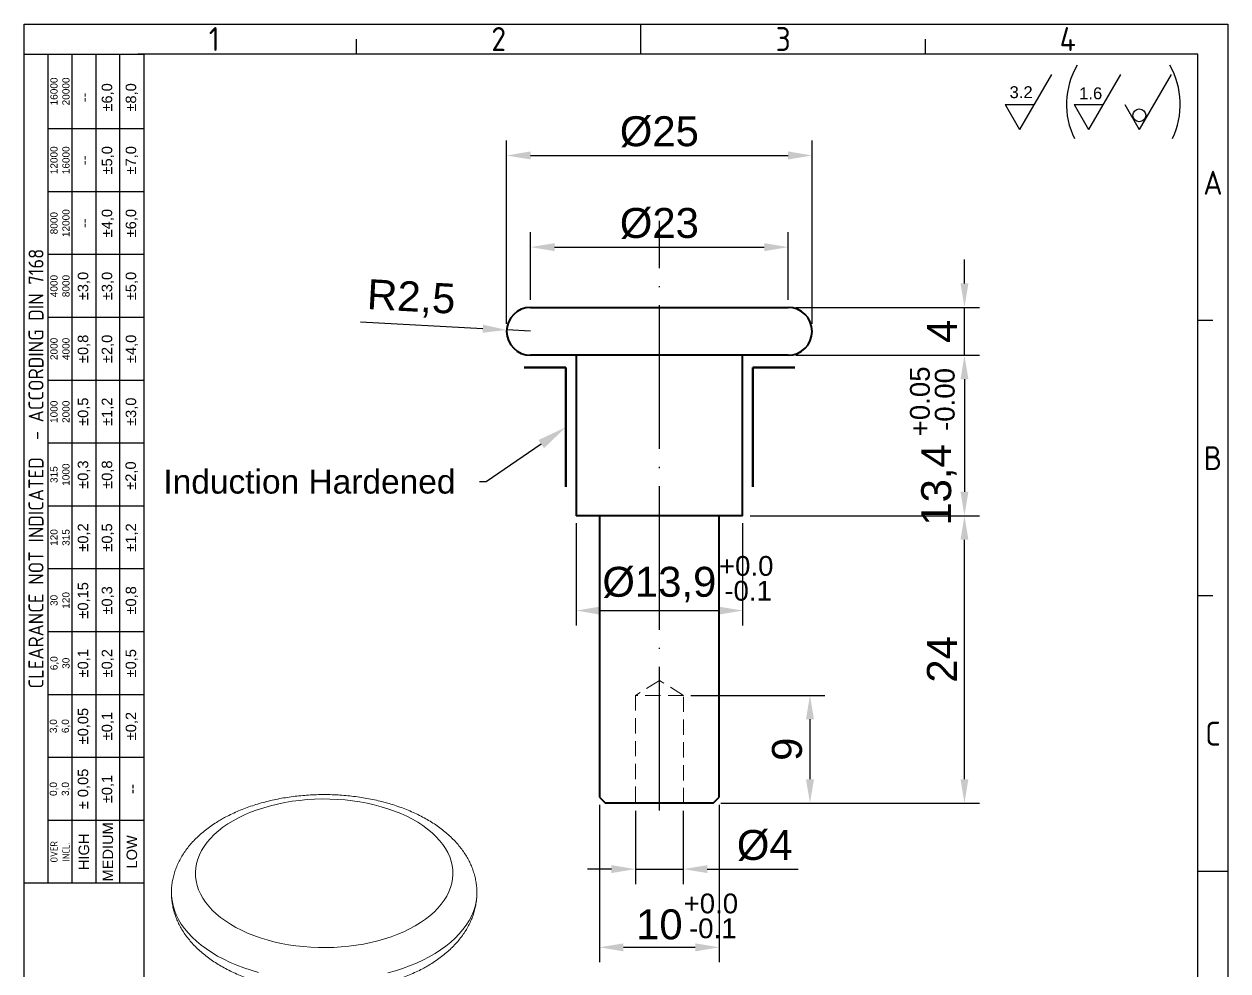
# Model space of a CAD drawing. Header units: millimetres. Extents: x 5006 to 5107, y 1363 to 1504.
# Drawn here: x 5006.1 to 5106.6, y 1424.6 to 1503.6 of the extents above; entities that cross this region are included whole.
import ezdxf
from ezdxf import colors
from ezdxf.entities.mleader import LeaderData, LeaderLine
from ezdxf.enums import TextEntityAlignment as Align
from ezdxf.math import Vec2, Vec3

# ---------------------------------------------------------------- set-up
doc = ezdxf.new("R2010")
doc.units = ezdxf.units.MM
doc.linetypes.add('ACAD_ISO04W100', pattern=[30, 24, -3, 0, -3])
doc.linetypes.add('HIDDEN', pattern=[1.905, 1.27, -0.635])
for name, color, linetype, lineweight in [('AM_0', 7, 'Continuous', 40), ('AM_4', 1, 'ACAD_ISO04W100', 25), ('AM_5', 3, 'Continuous', 25)]:
    doc.layers.add(name, color=color, linetype=linetype, lineweight=lineweight)
doc.styles.add('ACISOTS', font='isocp.shx', dxfattribs={"height": 1})
doc.styles.get("Standard").update_dxf_attribs({"font": 'arial.ttf'})
doc.dimstyles.new('ISO-25', dxfattribs={"dimtxt": 2.5, "dimasz": 2, "dimexe": 1.25, "dimexo": 0.625, "dimtad": 1, "dimtxsty": 'Standard', "dimcen": 2, "dimadec": 0, "dimazin": 0, "dimtfac": 1, "dimtmove": 0, "dimatfit": 3, "dimfxl": 1, "dimarcsym": 0})

# ---------------------------------------------------------------- blocks, each defined once
blk = doc.blocks.new('*D41')
at = {"layer": 'AM_5', "color": 0, "lineweight": -2, "ltscale": 0.25, "transparency": 16777216}
for p, q in [((5046.42, 1478.61), (5046.42, 1493.92)), ((5071.92, 1478.61), (5071.92, 1493.92)), ((5048.42, 1492.67), (5069.92, 1492.67))]:
    blk.add_line(p, q, dxfattribs=at)
at = {"layer": 'AM_5', "color": 0, "ltscale": 0.25, "transparency": 16777216}
for points in [[(5048.42, 1493.01), (5048.42, 1492.34), (5046.42, 1492.67)], [(5069.92, 1493.01), (5069.92, 1492.34), (5071.92, 1492.67)]]:
    blk.add_solid(points, dxfattribs=at)
at = {"layer": 'Defpoints', "color": 0, "ltscale": 0.25, "transparency": 16777216}
for p in [(5071.92, 1492.67), (5046.42, 1477.99), (5071.92, 1477.99)]:
    blk.add_point(p, dxfattribs=at)
at = {"layer": 'AM_5', "color": 0, "ltscale": 0.25, "transparency": 16777216, "insert": (5059.17, 1494.65), "char_height": 2.5, "attachment_point": 5}
blk.add_mtext('%%C25', dxfattribs=at)
blk = doc.blocks.new('*D42')
at = {"layer": 'AM_5', "color": 0, "lineweight": -2, "ltscale": 0.25, "transparency": 16777216}
for p, q in [((5048.42, 1480.61), (5048.42, 1486.27)), ((5069.92, 1480.61), (5069.92, 1486.27)), ((5050.42, 1485.02), (5067.92, 1485.02))]:
    blk.add_line(p, q, dxfattribs=at)
at = {"layer": 'AM_5', "color": 0, "ltscale": 0.25, "transparency": 16777216}
for points in [[(5050.42, 1485.35), (5050.42, 1484.68), (5048.42, 1485.02)], [(5067.92, 1485.35), (5067.92, 1484.68), (5069.92, 1485.02)]]:
    blk.add_solid(points, dxfattribs=at)
at = {"layer": 'Defpoints', "color": 0, "ltscale": 0.25, "transparency": 16777216}
for p in [(5069.92, 1485.02), (5048.42, 1479.99), (5069.92, 1479.99)]:
    blk.add_point(p, dxfattribs=at)
at = {"layer": 'AM_5', "color": 0, "ltscale": 0.25, "transparency": 16777216, "insert": (5059.17, 1486.99), "char_height": 2.5, "attachment_point": 5}
blk.add_mtext('%%c23', dxfattribs=at)
blk = doc.blocks.new('*D43')
at = {"layer": 'AM_5', "color": 0, "lineweight": -2, "ltscale": 0.25, "transparency": 16777216}
for p, q in [((5052.22, 1461.96), (5052.22, 1453.42)), ((5066.12, 1461.96), (5066.12, 1453.42)), ((5054.22, 1454.67), (5064.12, 1454.67))]:
    blk.add_line(p, q, dxfattribs=at)
at = {"layer": 'AM_5', "color": 0, "ltscale": 0.25, "transparency": 16777216}
for points in [[(5054.22, 1455), (5054.22, 1454.33), (5052.22, 1454.67)], [(5064.12, 1455), (5064.12, 1454.33), (5066.12, 1454.67)]]:
    blk.add_solid(points, dxfattribs=at)
at = {"layer": 'Defpoints', "color": 0, "ltscale": 0.25, "transparency": 16777216}
for p in [(5052.22, 1462.59), (5066.12, 1462.59), (5066.12, 1454.67)]:
    blk.add_point(p, dxfattribs=at)
at = {"layer": 'AM_5', "color": 0, "ltscale": 0.25, "transparency": 16777216, "insert": (5059.17, 1456.84), "char_height": 2.5, "attachment_point": 5}
blk.add_mtext('%%C13,9', dxfattribs=at)
blk = doc.blocks.new('*D44')
at = {"layer": 'AM_5', "color": 0, "lineweight": -2, "ltscale": 0.25, "transparency": 16777216}
for p, q in [((5054.17, 1438.46), (5054.17, 1425.3)), ((5064.17, 1438.46), (5064.17, 1425.3)), ((5056.17, 1426.55), (5062.17, 1426.55))]:
    blk.add_line(p, q, dxfattribs=at)
at = {"layer": 'AM_5', "color": 0, "ltscale": 0.25, "transparency": 16777216}
for points in [[(5056.17, 1426.88), (5056.17, 1426.21), (5054.17, 1426.55)], [(5062.17, 1426.88), (5062.17, 1426.21), (5064.17, 1426.55)]]:
    blk.add_solid(points, dxfattribs=at)
at = {"layer": 'Defpoints', "color": 0, "ltscale": 0.25, "transparency": 16777216}
for p in [(5054.17, 1439.09), (5064.17, 1439.09), (5064.17, 1426.55)]:
    blk.add_point(p, dxfattribs=at)
at = {"layer": 'AM_5', "color": 0, "ltscale": 0.25, "transparency": 16777216, "insert": (5059.17, 1428.45), "char_height": 2.5, "attachment_point": 5}
blk.add_mtext('10', dxfattribs=at)
blk = doc.blocks.new('*D45')
at = {"layer": 'AM_5', "color": 0, "lineweight": -2, "ltscale": 0.25, "transparency": 16777216}
for p, q in [((5084.64, 1481.99), (5084.64, 1483.99)), ((5070.55, 1479.99), (5085.89, 1479.99)), ((5084.64, 1475.99), (5084.64, 1479.99)), ((5070.55, 1475.99), (5085.89, 1475.99)), ((5084.64, 1473.99), (5084.64, 1471.99))]:
    blk.add_line(p, q, dxfattribs=at)
at = {"layer": 'AM_5', "color": 0, "ltscale": 0.25, "transparency": 16777216}
for points in [[(5084.31, 1481.99), (5084.97, 1481.99), (5084.64, 1479.99)], [(5084.31, 1473.99), (5084.97, 1473.99), (5084.64, 1475.99)]]:
    blk.add_solid(points, dxfattribs=at)
at = {"layer": 'Defpoints', "color": 0, "ltscale": 0.25, "transparency": 16777216}
for p in [(5069.92, 1479.99), (5084.64, 1479.99), (5069.92, 1475.99)]:
    blk.add_point(p, dxfattribs=at)
at = {"layer": 'AM_5', "color": 0, "ltscale": 0.25, "transparency": 16777216, "insert": (5082.76, 1477.99), "char_height": 2.5, "attachment_point": 5, "rotation": 90}
blk.add_mtext('4', dxfattribs=at)
blk = doc.blocks.new('*D46')
at = {"layer": 'AM_5', "color": 0, "lineweight": -2, "ltscale": 0.25, "transparency": 16777216}
for p, q in [((5034.23, 1478.77), (5044.43, 1478.21)), ((5048.42, 1477.99), (5046.43, 1478.1))]:
    blk.add_line(p, q, dxfattribs=at)
at = {"layer": 'AM_5', "color": 0, "ltscale": 0.25, "transparency": 16777216}
blk.add_solid([(5044.45, 1478.54), (5044.41, 1477.87), (5046.43, 1478.1)], dxfattribs=at)
at = {"layer": 'Defpoints', "color": 0, "ltscale": 0.25, "transparency": 16777216}
for p in [(5046.43, 1478.1), (5048.42, 1477.99)]:
    blk.add_point(p, dxfattribs=at)
at = {"layer": 'AM_5', "color": 0, "ltscale": 0.25, "transparency": 16777216, "insert": (5038.45, 1480.67), "char_height": 2.5, "attachment_point": 5, "rotation": 356.8392}
blk.add_mtext('R2,5', dxfattribs=at)
blk = doc.blocks.new('*D47')
at = {"layer": 'AM_5', "color": 0, "lineweight": -2, "ltscale": 0.25, "transparency": 16777216}
for p, q in [((5071.17, 1475.99), (5085.89, 1475.99)), ((5084.64, 1473.99), (5084.64, 1464.59)), ((5066.75, 1462.59), (5085.89, 1462.59))]:
    blk.add_line(p, q, dxfattribs=at)
at = {"layer": 'AM_5', "color": 0, "ltscale": 0.25, "transparency": 16777216}
for points in [[(5084.31, 1473.99), (5084.97, 1473.99), (5084.64, 1475.99)], [(5084.31, 1464.59), (5084.97, 1464.59), (5084.64, 1462.59)]]:
    blk.add_solid(points, dxfattribs=at)
at = {"layer": 'Defpoints', "color": 0, "ltscale": 0.25, "transparency": 16777216}
for p in [(5070.55, 1475.99), (5066.12, 1462.59), (5084.64, 1462.59)]:
    blk.add_point(p, dxfattribs=at)
at = {"layer": 'AM_5', "color": 0, "ltscale": 0.25, "transparency": 16777216, "insert": (5082.51, 1465.16), "char_height": 2.5, "attachment_point": 5, "rotation": 90}
blk.add_mtext('13,4', dxfattribs=at)
blk = doc.blocks.new('*D48')
at = {"layer": 'AM_5', "color": 0, "lineweight": -2, "ltscale": 0.25, "transparency": 16777216}
for p, q in [((5066.75, 1462.59), (5085.89, 1462.59)), ((5084.64, 1440.59), (5084.64, 1460.59)), ((5064.3, 1438.59), (5085.89, 1438.59))]:
    blk.add_line(p, q, dxfattribs=at)
at = {"layer": 'AM_5', "color": 0, "ltscale": 0.25, "transparency": 16777216}
for points in [[(5084.31, 1460.59), (5084.97, 1460.59), (5084.64, 1462.59)], [(5084.31, 1440.59), (5084.97, 1440.59), (5084.64, 1438.59)]]:
    blk.add_solid(points, dxfattribs=at)
at = {"layer": 'Defpoints', "color": 0, "ltscale": 0.25, "transparency": 16777216}
for p in [(5066.12, 1462.59), (5084.64, 1462.59), (5063.67, 1438.59)]:
    blk.add_point(p, dxfattribs=at)
at = {"layer": 'AM_5', "color": 0, "ltscale": 0.25, "transparency": 16777216, "insert": (5082.76, 1450.59), "char_height": 2.5, "attachment_point": 5, "rotation": 90}
blk.add_mtext('24', dxfattribs=at)
blk = doc.blocks.new('*D53')
at = {"layer": 'AM_5', "color": 0, "lineweight": -2, "ltscale": 0.25, "transparency": 16777216}
for p, q in [((5057.17, 1437.96), (5057.17, 1431.83)), ((5061.17, 1437.96), (5061.17, 1431.83)), ((5055.17, 1433.08), (5053.17, 1433.08)), ((5057.17, 1433.08), (5061.17, 1433.08)), ((5063.17, 1433.08), (5070.77, 1433.08))]:
    blk.add_line(p, q, dxfattribs=at)
at = {"layer": 'AM_5', "color": 0, "ltscale": 0.25, "transparency": 16777216}
for points in [[(5055.17, 1433.41), (5055.17, 1432.75), (5057.17, 1433.08)], [(5063.17, 1433.41), (5063.17, 1432.75), (5061.17, 1433.08)]]:
    blk.add_solid(points, dxfattribs=at)
at = {"layer": 'Defpoints', "color": 0, "ltscale": 0.25, "transparency": 16777216}
for p in [(5057.17, 1438.59), (5061.17, 1438.59), (5061.17, 1433.08)]:
    blk.add_point(p, dxfattribs=at)
at = {"layer": 'AM_5', "color": 0, "ltscale": 0.25, "transparency": 16777216, "insert": (5067.97, 1435.05), "char_height": 2.5, "attachment_point": 5}
blk.add_mtext('%%C4', dxfattribs=at)
blk = doc.blocks.new('*D54')
at = {"layer": 'AM_5', "color": 0, "lineweight": -2, "ltscale": 0.25, "transparency": 16777216}
for p, q in [((5061.8, 1447.59), (5072.99, 1447.59)), ((5071.74, 1445.59), (5071.74, 1440.59)), ((5064.3, 1438.59), (5072.99, 1438.59))]:
    blk.add_line(p, q, dxfattribs=at)
at = {"layer": 'AM_5', "color": 0, "ltscale": 0.25, "transparency": 16777216}
for points in [[(5071.41, 1445.59), (5072.08, 1445.59), (5071.74, 1447.59)], [(5071.41, 1440.59), (5072.08, 1440.59), (5071.74, 1438.59)]]:
    blk.add_solid(points, dxfattribs=at)
at = {"layer": 'Defpoints', "color": 0, "ltscale": 0.25, "transparency": 16777216}
for p in [(5061.17, 1447.59), (5063.67, 1438.59), (5071.74, 1438.59)]:
    blk.add_point(p, dxfattribs=at)
at = {"layer": 'AM_5', "color": 0, "ltscale": 0.25, "transparency": 16777216, "insert": (5069.84, 1443.09), "char_height": 2.5, "attachment_point": 5, "rotation": 90}
blk.add_mtext('9', dxfattribs=at)

msp = doc.modelspace()

# ---------------------------------------------------------------- linework, layer by layer
at = {"color": 135, "lineweight": 25}
for p, q in [((5006.134, 1363.145), (5006.134, 1503.645)), ((5006.134, 1503.645), (5106.634, 1503.645)), ((5057.634, 1501.145), (5057.634, 1503.645)), ((5106.634, 1503.645), (5106.634, 1363.145)), ((5033.884, 1501.145), (5033.884, 1502.395)), ((5081.384, 1501.145), (5081.384, 1502.395)), ((5008.134, 1431.895), (5008.134, 1501.145)), ((5010.134, 1501.145), (5010.134, 1431.895)), ((5012.134, 1501.145), (5012.134, 1431.895)), ((5014.134, 1431.895), (5014.134, 1501.145)), ((5016.134, 1494.895), (5008.134, 1494.895)), ((5016.134, 1489.645), (5008.134, 1489.645)), ((5016.134, 1484.395), (5008.134, 1484.395)), ((5016.134, 1479.145), (5008.134, 1479.145)), ((5105.384, 1478.895), (5104.134, 1478.895)), ((5016.134, 1473.895), (5008.134, 1473.895)), ((5016.134, 1468.645), (5008.134, 1468.645)), ((5016.134, 1463.395), (5008.134, 1463.395)), ((5016.134, 1458.145), (5008.134, 1458.145)), ((5105.384, 1455.895), (5104.134, 1455.895)), ((5016.134, 1452.895), (5008.134, 1452.895)), ((5016.134, 1447.645), (5008.134, 1447.645)), ((5016.134, 1442.395), (5008.134, 1442.395)), ((5016.134, 1437.145), (5008.134, 1437.145)), ((5104.134, 1432.895), (5106.634, 1432.895))]:
    msp.add_line(p, q, dxfattribs=at)
for p, q in [((5104.134, 1501.145), (5015.634, 1501.145)), ((5016.134, 1501.145), (5016.134, 1365.645)), ((5104.134, 1365.645), (5104.134, 1501.145))]:
    msp.add_line(p, q)
at = {"color": 7, "linetype": 'HIDDEN', "lineweight": 0}
for p, q in [((5059.172, 1448.837), (5057.172, 1447.587)), ((5061.172, 1447.587), (5059.172, 1448.837)), ((5061.172, 1447.587), (5057.172, 1447.587)), ((5057.172, 1447.587), (5057.172, 1438.587)), ((5061.172, 1438.587), (5061.172, 1447.587))]:
    msp.add_line(p, q, dxfattribs=at)
at = {"color": 135, "lineweight": 25}
msp.add_lwpolyline([(5016.134, 1501.145), (5016.134, 1431.895), (5006.134, 1431.895), (5006.134, 1501.145)], close=True, dxfattribs=at)
at = {"color": 7, "linetype": 'Continuous', "lineweight": 15, "flags": 128}
msp.add_lwpolyline([(5023.584, 1437.119), (5023.147, 1436.852), (5022.739, 1436.57), (5022.36, 1436.274), (5022.012, 1435.966), (5021.696, 1435.646), (5021.413, 1435.317), (5021.165, 1434.978), (5020.952, 1434.631), (5020.775, 1434.278), (5020.635, 1433.919), (5020.531, 1433.556), (5020.465, 1433.191), (5020.437, 1432.823), (5020.446, 1432.455), (5020.494, 1432.089), (5020.578, 1431.724), (5020.7, 1431.363), (5020.859, 1431.007), (5021.054, 1430.657), (5021.285, 1430.314), (5021.55, 1429.98), (5021.85, 1429.655), (5022.182, 1429.341), (5022.545, 1429.039), (5022.939, 1428.75), (5023.362, 1428.475), (5023.813, 1428.215), (5024.289, 1427.971), (5024.79, 1427.743), (5025.313, 1427.533), (5025.857, 1427.341), (5026.419, 1427.169), (5026.998, 1427.015), (5027.592, 1426.882), (5028.199, 1426.77), (5028.816, 1426.678), (5029.441, 1426.608), (5030.073, 1426.559), (5030.708, 1426.531), (5031.345, 1426.526), (5031.982, 1426.542), (5032.615, 1426.58), (5033.244, 1426.64), (5033.865, 1426.721), (5034.477, 1426.823), (5035.078, 1426.946), (5035.665, 1427.09), (5036.236, 1427.253), (5036.789, 1427.435), (5037.323, 1427.636), (5037.835, 1427.855), (5038.323, 1428.091), (5038.787, 1428.343), (5039.224, 1428.611), (5039.633, 1428.893), (5040.012, 1429.188), (5040.36, 1429.496), (5040.676, 1429.816), (5040.958, 1430.146), (5041.206, 1430.484), (5041.419, 1430.831), (5041.596, 1431.184), (5041.737, 1431.543), (5041.84, 1431.906), (5041.906, 1432.272), (5041.935, 1432.639), (5041.925, 1433.007), (5041.878, 1433.374), (5041.793, 1433.738), (5041.671, 1434.099), (5041.512, 1434.455), (5041.317, 1434.806), (5041.087, 1435.148), (5040.821, 1435.483), (5040.522, 1435.807), (5040.19, 1436.121), (5039.826, 1436.423), (5039.432, 1436.712), (5039.009, 1436.987), (5038.559, 1437.247), (5038.082, 1437.492), (5037.582, 1437.719), (5037.058, 1437.929), (5036.515, 1438.121), (5035.952, 1438.294), (5035.373, 1438.447), (5034.779, 1438.58), (5034.173, 1438.693), (5033.556, 1438.784), (5032.93, 1438.855), (5032.299, 1438.904), (5031.663, 1438.931), (5031.026, 1438.936), (5030.39, 1438.92), (5029.756, 1438.882), (5029.128, 1438.822), (5028.506, 1438.741), (5027.894, 1438.639), (5027.294, 1438.516), (5026.707, 1438.373), (5026.136, 1438.21), (5025.582, 1438.027), (5025.049, 1437.826), (5024.537, 1437.608), (5024.048, 1437.372), (5023.584, 1437.119)], dxfattribs=at)
at = {"color": 8, "linetype": 'Continuous', "lineweight": 15, "flags": 128}
for points in [[(5025.71, 1424.451), (5025.089, 1424.634), (5024.487, 1424.835), (5023.904, 1425.056), (5023.344, 1425.295), (5022.806, 1425.55), (5022.294, 1425.823), (5021.808, 1426.111), (5021.351, 1426.414), (5020.922, 1426.731), (5020.524, 1427.061), (5020.158, 1427.403), (5019.825, 1427.757), (5019.526, 1428.12), (5019.262, 1428.492), (5019.033, 1428.871), (5018.841, 1429.258), (5018.685, 1429.65), (5018.567, 1430.046), (5018.486, 1430.445), (5018.443, 1430.847), (5018.436, 1431.098)], [(5043.936, 1431.097), (5043.921, 1430.746), (5043.869, 1430.345), (5043.779, 1429.947), (5043.651, 1429.551), (5043.486, 1429.161), (5043.285, 1428.776), (5043.047, 1428.398), (5042.774, 1428.028), (5042.466, 1427.667), (5042.125, 1427.317), (5041.751, 1426.978), (5041.345, 1426.651), (5040.909, 1426.337), (5040.444, 1426.038), (5039.952, 1425.753), (5039.433, 1425.485), (5038.89, 1425.233), (5038.323, 1424.999), (5037.736, 1424.783), (5037.129, 1424.586), (5036.504, 1424.408)]]:
    msp.add_lwpolyline(points, dxfattribs=at)
at = {"color": 7, "linetype": 'Continuous', "lineweight": 15}
for points, knots in [([(5043.933, 1431.096), (5043.932, 1431.208), (5043.93, 1431.463), (5043.888, 1431.863), (5043.813, 1432.292), (5043.704, 1432.717), (5043.562, 1433.137), (5043.387, 1433.551), (5043.18, 1433.958), (5042.941, 1434.357), (5042.669, 1434.748), (5042.365, 1435.129), (5042.03, 1435.5), (5041.663, 1435.859), (5041.267, 1436.205), (5040.842, 1436.536), (5040.39, 1436.851), (5039.912, 1437.15), (5039.411, 1437.432), (5038.888, 1437.695), (5038.345, 1437.939), (5037.784, 1438.164), (5037.206, 1438.37), (5036.613, 1438.555), (5036.008, 1438.721), (5035.39, 1438.866), (5034.762, 1438.991), (5034.126, 1439.095), (5033.482, 1439.178), (5032.833, 1439.241), (5032.18, 1439.283), (5031.525, 1439.305), (5030.869, 1439.305), (5030.214, 1439.284), (5029.561, 1439.243), (5028.912, 1439.181), (5028.269, 1439.098), (5027.632, 1438.995), (5027.004, 1438.871), (5026.386, 1438.726), (5025.78, 1438.562), (5025.187, 1438.377), (5024.608, 1438.172), (5024.045, 1437.947), (5023.5, 1437.702), (5023.012, 1437.459), (5022.714, 1437.292), (5022.584, 1437.218)], [0, 0, 0, 0, 0.01563307, 0.03599766, 0.05637758, 0.07683362, 0.09742333, 0.11819889, 0.13920474, 0.16047504, 0.18203119, 0.20387992, 0.22601251, 0.24840562, 0.27102405, 0.29382488, 0.3167624, 0.33979257, 0.36287644, 0.38598076, 0.4090759, 0.43214668, 0.4551836, 0.47818171, 0.50113952, 0.52405804, 0.54694007, 0.56978971, 0.59261188, 0.61541207, 0.63819616, 0.66097026, 0.68374065, 0.70651369, 0.72929373, 0.75208719, 0.77490051, 0.79774008, 0.82061214, 0.84352265, 0.86647711, 0.88948026, 0.91253572, 0.93564538, 0.95880867, 0.98202162, 1, 1, 1, 1]), ([(5022.584, 1437.218), (5022.495, 1437.166), (5022.241, 1437.017), (5021.84, 1436.756), (5021.389, 1436.43), (5020.964, 1436.087), (5020.569, 1435.728), (5020.203, 1435.353), (5019.87, 1434.965), (5019.569, 1434.565), (5019.304, 1434.154), (5019.073, 1433.735), (5018.878, 1433.309), (5018.718, 1432.879), (5018.594, 1432.444), (5018.504, 1432.008), (5018.452, 1431.571), (5018.431, 1431.267), (5018.437, 1431.109), (5018.437, 1431.097)], [0, 0, 0, 0, 0.03624165, 0.10357112, 0.170929, 0.23814225, 0.3050829, 0.37160574, 0.43755975, 0.502804, 0.56722474, 0.63074978, 0.6933568, 0.75507455, 0.81597805, 0.87618029, 0.93582271, 0.99506625, 1, 1, 1, 1]), ([(5018.439, 1431.099), (5018.439, 1430.988), (5018.441, 1430.732), (5018.483, 1430.333), (5018.558, 1429.904), (5018.668, 1429.479), (5018.81, 1429.059), (5018.984, 1428.645), (5019.191, 1428.238), (5019.431, 1427.839), (5019.702, 1427.448), (5020.006, 1427.067), (5020.342, 1426.696), (5020.708, 1426.337), (5021.105, 1425.992), (5021.53, 1425.66), (5021.982, 1425.345), (5022.459, 1425.046), (5022.96, 1424.764), (5023.483, 1424.501), (5024.026, 1424.257), (5024.588, 1424.032), (5025.165, 1423.826), (5025.758, 1423.641), (5026.364, 1423.475), (5026.982, 1423.33), (5027.609, 1423.205), (5028.246, 1423.101), (5028.889, 1423.018), (5029.538, 1422.955), (5030.191, 1422.913), (5030.846, 1422.892), (5031.502, 1422.891), (5032.158, 1422.912), (5032.811, 1422.953), (5033.459, 1423.015), (5034.103, 1423.098), (5034.739, 1423.201), (5035.367, 1423.325), (5035.985, 1423.47), (5036.592, 1423.635), (5037.185, 1423.819), (5037.764, 1424.024), (5038.327, 1424.249), (5038.872, 1424.494), (5039.359, 1424.737), (5039.657, 1424.905), (5039.787, 1424.978)], [0, 0, 0, 0, 0.01561112, 0.03597616, 0.05635653, 0.07681303, 0.0974032, 0.11817922, 0.13918554, 0.16045631, 0.18201294, 0.20386216, 0.22599524, 0.24838886, 0.27100779, 0.29380913, 0.31674717, 0.33977785, 0.36286223, 0.38596707, 0.40906272, 0.43213401, 0.45517145, 0.47817008, 0.5011284, 0.52404742, 0.54692997, 0.56978012, 0.59260279, 0.61540349, 0.63818809, 0.6609627, 0.68373359, 0.70650715, 0.7292877, 0.75208166, 0.77489549, 0.79773557, 0.82060814, 0.84351916, 0.86647413, 0.8894778, 0.91253377, 0.93564394, 0.95880776, 0.98202122, 1, 1, 1, 1]), ([(5039.787, 1424.978), (5039.876, 1425.03), (5040.13, 1425.179), (5040.532, 1425.44), (5040.983, 1425.766), (5041.407, 1426.109), (5041.803, 1426.469), (5042.168, 1426.843), (5042.502, 1427.231), (5042.802, 1427.632), (5043.068, 1428.042), (5043.299, 1428.461), (5043.494, 1428.887), (5043.654, 1429.317), (5043.778, 1429.752), (5043.868, 1430.188), (5043.919, 1430.625), (5043.94, 1430.929), (5043.935, 1431.086), (5043.934, 1431.098)], [0, 0, 0, 0, 0.03624507, 0.10358088, 0.17094512, 0.2381647, 0.30511166, 0.37164078, 0.43760101, 0.50285141, 0.56727823, 0.63080926, 0.69342218, 0.75514575, 0.816055, 0.87626292, 0.93591096, 0.99516008, 1, 1, 1, 1])]:
    msp.add_open_spline(points, degree=3, knots=knots, dxfattribs=at)
at = {"layer": 'AM_0'}
for p, q in [((5048.422, 1479.987), (5069.922, 1479.987)), ((5069.922, 1475.987), (5048.422, 1475.987)), ((5052.222, 1475.987), (5052.222, 1462.587)), ((5066.122, 1462.587), (5066.122, 1475.987)), ((5066.122, 1462.587), (5052.222, 1462.587)), ((5054.172, 1462.587), (5054.172, 1439.087)), ((5064.172, 1439.087), (5064.172, 1462.587)), ((5054.172, 1439.087), (5054.672, 1438.587)), ((5063.672, 1438.587), (5054.672, 1438.587)), ((5063.672, 1438.587), (5064.172, 1439.087))]:
    msp.add_line(p, q, dxfattribs=at)
at = {"layer": 'AM_0', "lineweight": 50, "ltscale": 0.25}
for p, q in [((5051.37, 1474.968), (5047.877, 1474.968)), ((5051.37, 1465.002), (5051.37, 1474.968)), ((5066.974, 1465.002), (5066.974, 1474.968)), ((5066.974, 1474.968), (5070.467, 1474.968))]:
    msp.add_line(p, q, dxfattribs=at)
at = {"layer": 'AM_0'}
for centre, start, end in [((5048.422, 1477.987), 90, 270), ((5069.922, 1477.987), 270, 90)]:
    msp.add_arc(centre, 2, start, end, dxfattribs=at)
at = {"layer": 'AM_4', "ltscale": 0.5}
msp.add_line((5059.172, 1437.966), (5059.172, 1487.207), dxfattribs=at)
at = {"layer": 'AM_5'}
for p, q in [((5091.897, 1499.447), (5089.239, 1494.843)), ((5097.654, 1499.447), (5094.996, 1494.843)), ((5101.888, 1499.447), (5099.229, 1494.843)), ((5088.03, 1496.936), (5090.447, 1496.936)), ((5088.03, 1496.936), (5089.239, 1494.843)), ((5093.787, 1496.936), (5096.204, 1496.936)), ((5093.787, 1496.936), (5094.996, 1494.843)), ((5098.021, 1496.936), (5099.229, 1494.843))]:
    msp.add_line(p, q, dxfattribs=at)
msp.add_circle((5099.234, 1496.029), 0.536, dxfattribs=at)
for centre, start, end in [((5099.666, 1496.931), 149.81687, 205.95777), ((5096.148, 1496.931), 334.04223, 30.18313)]:
    msp.add_arc(centre, 6.508, start, end, dxfattribs=at)

# ---------------------------------------------------------------- texts
at = {"color": 135, "lineweight": 25, "style": 'ACISOTS'}
for s, p in [('1', (5022.009, 1502.395)), ('2', (5045.759, 1502.395)), ('3', (5069.509, 1502.395)), ('4', (5093.259, 1502.395)), ('A', (5105.384, 1490.395)), ('B', (5105.384, 1467.395)), ('C', (5105.384, 1444.395))]:
    msp.add_text(s, height=2, dxfattribs=at).set_placement(p, align=Align.MIDDLE)
at = {"color": 135, "lineweight": 25, "attachment_point": 5, "rotation": 90}
for s, insert, char_height, width in [('16000\\P20000', (5009.134, 1498.02), 0.6, 6.25), ('±6,0', (5013.134, 1497.52), 0.875, 5.25), ('±8,0', (5015.134, 1497.52), 0.875, 5.25), ('--', (5011.134, 1497.52), 0.875, 5.25), ('12000\\P16000', (5009.134, 1492.27), 0.6, 5.25), ('--', (5011.134, 1492.27), 0.875, 5.25), ('±5,0', (5013.134, 1492.27), 0.875, 5.25), ('±7,0', (5015.134, 1492.27), 0.875, 5.25), ('8000\\P12000', (5009.134, 1487.02), 0.6, 5.25), ('±4,0', (5013.134, 1487.02), 0.875, 5.25), ('±6,0', (5015.134, 1487.02), 0.875, 5.25), ('--', (5011.134, 1487.02), 0.875, 5.25), ('{\\Fisocp.shx|c0;CLEARANCE NOT INDICATED  - ACCORDING DIN 7168}', (5007.134, 1466.52), 1.25, 69.25), ('4000\\P8000', (5009.134, 1481.77), 0.6, 5.25), ('±3,0', (5011.134, 1481.77), 0.875, 5.25), ('±3,0', (5013.134, 1481.77), 0.875, 5.25), ('±5,0', (5015.134, 1481.77), 0.875, 5.25), ('2000\\P4000', (5009.134, 1476.52), 0.6, 5.25), ('±0,8', (5011.134, 1476.52), 0.875, 5.25), ('±2,0', (5013.134, 1476.52), 0.875, 5.25), ('±4,0', (5015.134, 1476.52), 0.875, 5.25), ('±0,5', (5011.134, 1471.27), 0.875, 5.25), ('±1,2', (5013.134, 1471.27), 0.875, 5.25), ('±3,0', (5015.134, 1471.27), 0.875, 5.25), ('1000\\P2000', (5009.134, 1471.27), 0.6, 5.25), ('315\\P1000', (5009.134, 1466.02), 0.6, 5.25), ('±0,3', (5011.134, 1466.02), 0.875, 5.25), ('±0,8', (5013.134, 1466.02), 0.875, 5.25), ('±2,0', (5015.118, 1465.941), 0.875, 5.25), ('120\\P315', (5009.134, 1460.77), 0.6, 5.25), ('±0,2', (5011.134, 1460.77), 0.875, 5.25), ('±0,5', (5013.134, 1460.77), 0.875, 5.25), ('±1,2', (5015.134, 1460.77), 0.875, 5.25), ('±0,15', (5011.134, 1455.52), 0.875, 5.25), ('±0,3', (5013.134, 1455.52), 0.875, 5.25), ('±0,8', (5015.134, 1455.52), 0.875, 5.25), ('30\\P120', (5009.134, 1455.52), 0.6, 5.25), ('±0,1', (5011.134, 1450.27), 0.875, 5.25), ('±0,2', (5013.134, 1450.27), 0.875, 5.25), ('±0,5', (5015.134, 1450.27), 0.875, 5.25), ('6,0\\P30', (5009.134, 1450.27), 0.6, 5.25), ('±0,05', (5011.134, 1445.02), 0.875, 5.25), ('3,0\\P6,0', (5009.134, 1445.02), 0.6, 5.25), ('±0,1', (5013.134, 1445.02), 0.875, 5.25), ('±0,2', (5015.134, 1445.02), 0.875, 5.25), ('± 0,05', (5011.134, 1439.77), 0.875, 5.25), ('0,0\\P3,0', (5009.134, 1439.77), 0.6, 5.25), ('\\pt4.79529;±0,1', (5013.134, 1439.77), 0.875, 5.25), ('--', (5015.134, 1439.77), 0.875, 5.25), ('MEDIUM', (5013.134, 1434.52), 0.875, 5.25), ('{\\Fisocp.shx|c0;OVER\\PINCL.}', (5009.134, 1434.52), 0.6, 5.25), ('HIGH', (5011.134, 1434.52), 0.875, 5.25), ('LOW', (5015.134, 1434.52), 0.875, 5.25)]:
    msp.add_mtext(s, dxfattribs=dict(at, insert=insert, char_height=char_height, width=width))
at = {"layer": 'AM_5', "attachment_point": 1}
for s, insert, char_height in [('3.2', (5088.403, 1498.455), 0.9946), ('1.6', (5094.213, 1498.359), 0.9946), ('+0.0', (5064.144, 1459.225), 1.65), ('-0.1', (5064.591, 1457.149), 1.65), ('+0.0', (5061.194, 1431.036), 1.65), ('-0.1', (5061.641, 1428.961), 1.65)]:
    msp.add_mtext_dynamic_manual_height_columns(s, width=18.23779, gutter_width=12.5, heights=[0], dxfattribs=dict(at, insert=insert, char_height=char_height))
at = {"layer": 'AM_5', "char_height": 1.65, "attachment_point": 1, "rotation": 90}
for s, insert in [('+0.05', (5080.093, 1469.225)), ('-0.00', (5082.168, 1469.672))]:
    msp.add_mtext_dynamic_manual_height_columns(s, width=18.23779, gutter_width=12.5, heights=[0], dxfattribs=dict(at, insert=insert))

# ---------------------------------------------------------------- dimensions: what is measured, and where the dimension line sits
at = {"layer": 'AM_5', "ltscale": 0.25}
for base, p1, p2, text, picture, middle in [((5071.922, 1492.674), (5046.422, 1477.987), (5071.922, 1477.987), '%%C25', '*D41', (5059.172, 1494.645)), ((5069.922, 1485.016), (5048.422, 1479.987), (5069.922, 1479.987), '%%c23', '*D42', (5059.172, 1486.988)), ((5066.122, 1454.667), (5052.222, 1462.587), (5066.122, 1462.587), '%%C13,9', '*D43', (5059.172, 1456.835)), ((5061.172, 1433.08), (5057.172, 1438.587), (5061.172, 1438.587), '%%C4', '*D53', (5067.971, 1435.051)), ((5064.172, 1426.548), (5054.172, 1439.087), (5064.172, 1439.087), '10', '*D44', (5059.172, 1428.449))]:
    dim = msp.add_linear_dim(base=base, p1=p1, p2=p2, text=text, dimstyle='ISO-25', dxfattribs=at)
    dim.commit()
    dim.dimension.update_dxf_attribs({"geometry": picture, "text_midpoint": middle})
for base, p1, p2, picture, middle in [((5084.64, 1479.987), (5069.922, 1475.987), (5069.922, 1479.987), '*D45', (5082.765, 1477.987)), ((5084.64, 1462.587), (5063.672, 1438.587), (5066.122, 1462.587), '*D48', (5082.76, 1450.587)), ((5071.742, 1438.587), (5061.172, 1447.587), (5063.672, 1438.587), '*D54', (5069.841, 1443.087))]:
    dim = msp.add_linear_dim(base=base, p1=p1, p2=p2, angle=90, dimstyle='ISO-25', dxfattribs=at)
    dim.commit()
    dim.dimension.update_dxf_attribs({"geometry": picture, "text_midpoint": middle})
dim = msp.add_radius_dim(center=(5048.422, 1477.987), mpoint=(5046.425, 1478.097), text='R2,5', dimstyle='ISO-25', dxfattribs=at)
dim.commit()
dim.dimension.update_dxf_attribs({"geometry": '*D46', "text_midpoint": (5038.448, 1480.668)})
dim = msp.add_linear_dim(base=(5084.64, 1462.587), p1=(5070.547, 1475.987), p2=(5066.122, 1462.587), angle=90, dimstyle='ISO-25', dxfattribs=at)
dim.commit()
dim.dimension.update_dxf_attribs({"geometry": '*D47', "text_midpoint": (5084.64, 1465.157), "dimtype": 160})

# ---------------------------------------------------------------- leaders
ml = msp.add_multileader_mtext('Standard', dxfattribs=at)
ml.set_content('Induction Hardened', color=256)
ml.set_leader_properties()
ml.build(insert=Vec2(0, 0))
ml.multileader.update_dxf_attribs({"arrow_head_size": 2.5})
ctx = ml.context
ctx.base_point, ctx.char_height, ctx.arrow_head_size, ctx.plane_origin = Vec3(5016.225, 1465.423), 2, 2.5, Vec3(5051.176, 1471.597)
ctx.text_align_type = 2
notes = []
notes.append((ctx, [(0, (1, 1, 0), (5044.724, 1465.423), (-1, 0), 0.574, [(0, [(5051.37, 1469.985)], 0, [])])]))
ctx.mtext.insert, ctx.mtext.alignment, ctx.mtext.flow_direction = Vec3(5042.15, 1466.44), 3, 5
for ctx, leaders in notes:
    for number, flags, end, landing, length, lines in leaders:
        leader = LeaderData()
        leader.index, (leader.has_last_leader_line, leader.has_dogleg_vector, leader.attachment_direction) = number, flags
        leader.last_leader_point, leader.dogleg_vector, leader.dogleg_length = Vec3(end), Vec3(landing), length
        for number, points, colour, breaks in lines:
            line = LeaderLine()
            line.index, line.vertices, line.color, line.breaks = number, Vec3.list(points), colors.encode_raw_color(colour), breaks
            leader.lines.append(line)
        ctx.leaders.append(leader)

doc.saveas('drawing.dxf')
